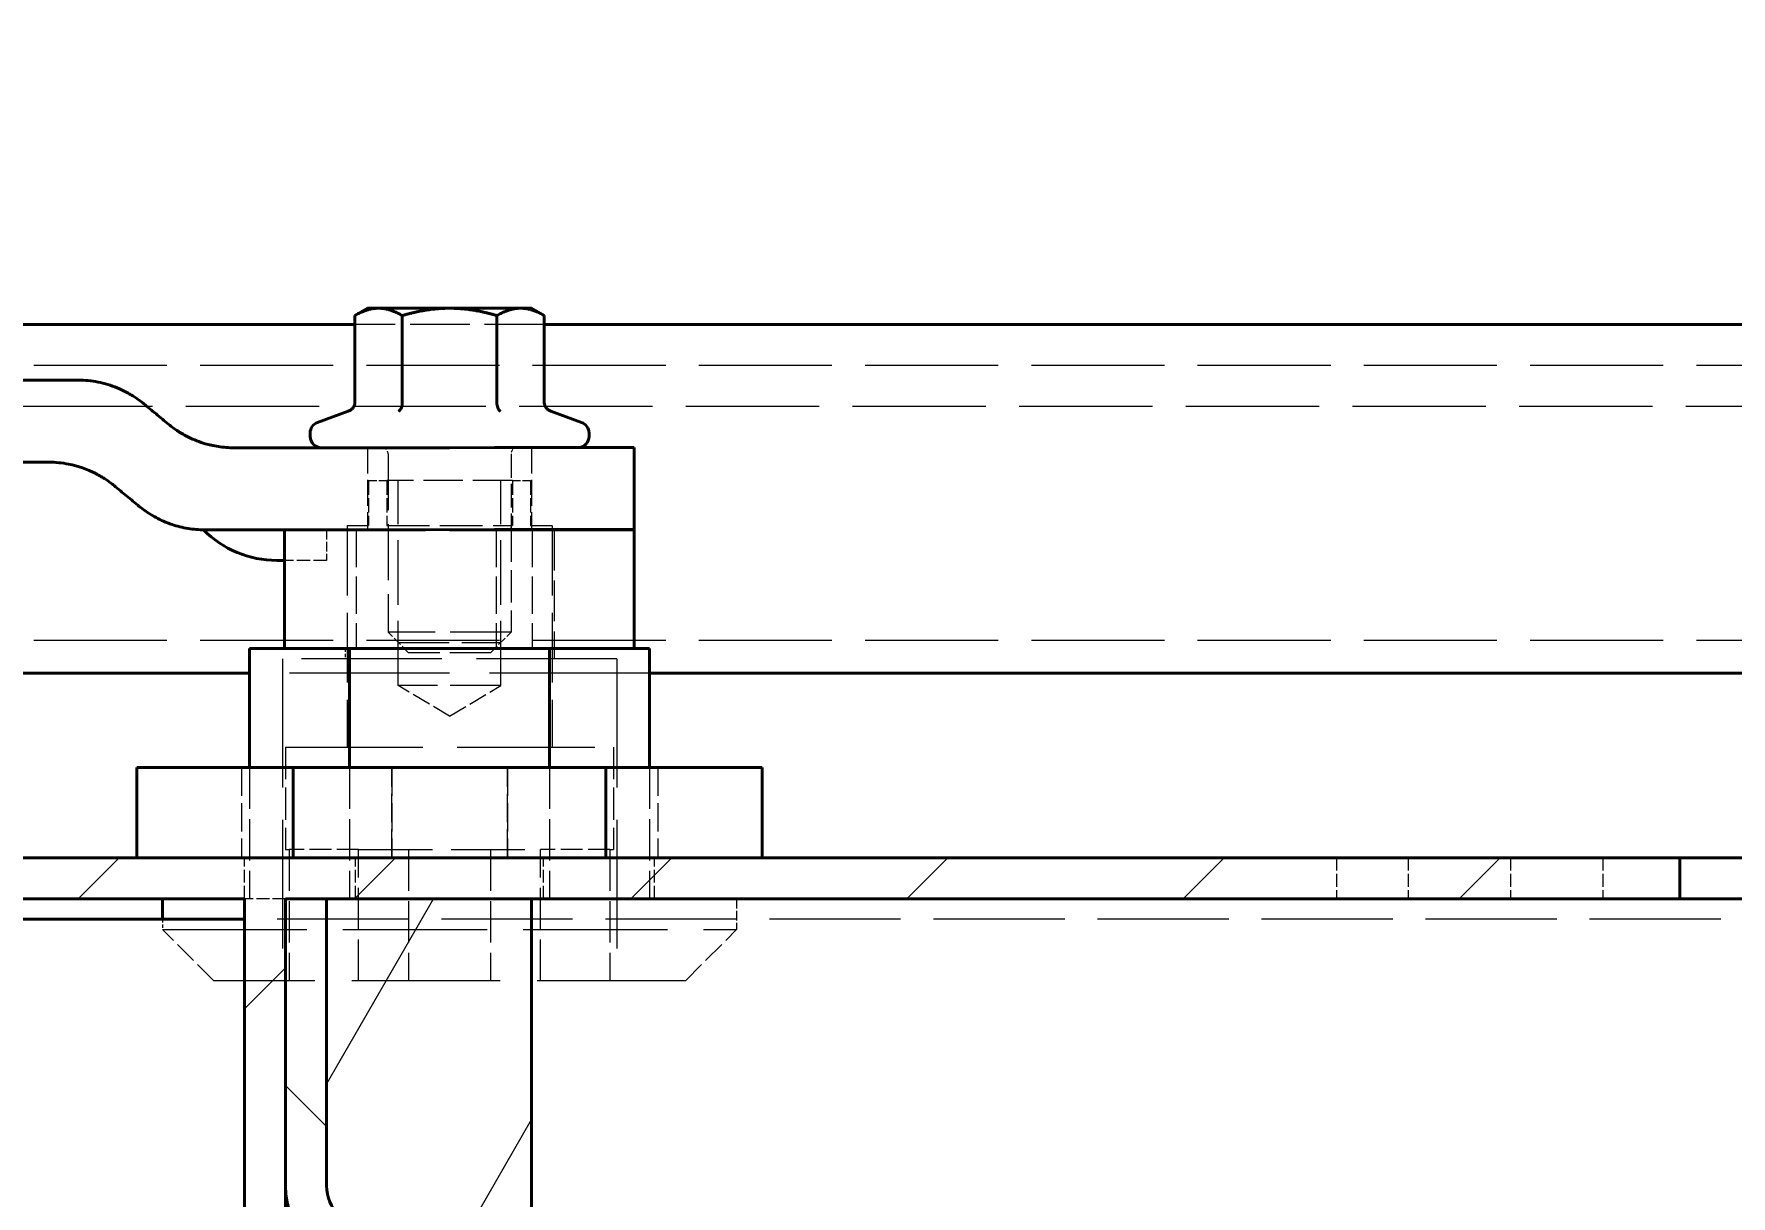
# Model space of a CAD drawing. Header units: millimetres. Extents: x 0 to 2523, y 0 to 1782.
# Drawn here: x 2024.6 to 2107.4, y 611.4 to 668.1 of the extents above; entities that cross this region are included whole.
import ezdxf

# ---------------------------------------------------------------- set-up
doc = ezdxf.new("R2010")
doc.units = ezdxf.units.MM
doc.header["$LTSCALE"] = 3
doc.linetypes.add('DASHED', pattern=[0.2067, 0.1654, -0.0413])
for name, color, linetype, lineweight in [('가려진 것(ISO)', 2, 'DASHED', 18), ('가려진 좁은 것(ISO)', 2, 'DASHED', 18), ('가시적인 것(ISO)', 3, 'Continuous', 40), ('가시적인 좁은 것(ISO)', 3, 'Continuous', 35), ('치수(ISO)', 2, 'Continuous', 25), ('해치(ISO)', 7, 'Continuous', 18)]:
    doc.layers.add(name, color=color, linetype=linetype, lineweight=lineweight)
doc.styles.add('치수 텍스트_PSTEK_POSCO', font='isocp.shx')
doc.dimstyles.new('치수_PSTEK_POSCO', dxfattribs={"dimscale": 3, "dimtxt": 2.5, "dimasz": 1.5, "dimexe": 1, "dimexo": 1.5, "dimgap": 1, "dimtad": 1, "dimrnd": 1e-08, "dimdsep": 46, "dimtxsty": '치수 텍스트_PSTEK_POSCO', "dimcen": 0.09, "dimdle": 10, "dimclrd": 7, "dimclre": 7, "dimclrt": 2, "dimadec": 1, "dimazin": 2, "dimtfac": 1, "dimtmove": 0, "dimatfit": 3, "dimfxl": 0, "dimtolj": 1, "dimlwd": -1, "dimlwe": -1, "dimarcsym": 0})

# ---------------------------------------------------------------- blocks, each defined once
blk = doc.blocks.new('*D98')
at = {"layer": 'Defpoints', "color": 0, "transparency": 16777216}
for p in [(2014.906, 638.478), (2312.906, 636.878), (2014.906, 516.125)]:
    blk.add_point(p, dxfattribs=at)
at = {"layer": '치수(ISO)', "color": 7, "transparency": 16777216}
for p, q in [((2014.906, 633.978), (2014.906, 513.125)), ((2312.906, 632.378), (2312.906, 513.125)), ((2308.406, 516.125), (2019.406, 516.125))]:
    blk.add_line(p, q, dxfattribs=at)
for points in [[(2019.406, 516.875), (2019.406, 515.375), (2014.906, 516.125)], [(2308.406, 516.875), (2308.406, 515.375), (2312.906, 516.125)]]:
    blk.add_solid(points, dxfattribs=at)
at = {"layer": '치수(ISO)', "color": 2, "transparency": 16777216, "insert": (2137.048, 522.876), "char_height": 7.5, "attachment_point": 4, "style": '치수 텍스트_PSTEK_POSCO'}
blk.add_mtext('\\A1;298', dxfattribs=at)
blk = doc.blocks.new('*D102')
at = {"layer": 'Defpoints', "color": 0, "transparency": 16777216}
for p in [(1984.906, 625.878), (2344.906, 625.878), (2344.906, 494.234)]:
    blk.add_point(p, dxfattribs=at)
at = {"layer": '치수(ISO)', "color": 7, "transparency": 16777216}
for p, q in [((1984.906, 621.378), (1984.906, 491.234)), ((2344.906, 621.378), (2344.906, 491.234)), ((1989.406, 494.234), (2340.406, 494.234))]:
    blk.add_line(p, q, dxfattribs=at)
for points in [[(1989.406, 494.984), (1989.406, 493.484), (1984.906, 494.234)], [(2340.406, 494.984), (2340.406, 493.484), (2344.906, 494.234)]]:
    blk.add_solid(points, dxfattribs=at)
at = {"layer": '치수(ISO)', "color": 2, "transparency": 16777216, "insert": (2178.153, 500.984), "char_height": 7.5, "attachment_point": 4, "style": '치수 텍스트_PSTEK_POSCO'}
blk.add_mtext('\\A1;360', dxfattribs=at)

msp = doc.modelspace()

# ---------------------------------------------------------------- hatches: boundary and pattern name
at = {"layer": '해치(ISO)'}
h = msp.add_hatch(dxfattribs=at)
h.set_pattern_fill('ANSI31', color=256, scale=76.2, style=0)
h.set_pattern_definition([(45, (0, 0), (-6.735192, 6.735192), [])])
h.paths.add_polyline_path([(2016.906, 653.8779), (1986.906, 653.8779), (1986.906, 842.8779), (2342.906, 842.8779), (2342.906, 653.8779), (2312.906, 653.8779), (2312.906, 636.8779), (2326.906, 636.8779), (2326.906, 638.4779), (2314.906, 638.4779), (2314.906, 651.8779), (2344.906, 651.8779), (2344.906, 844.8779), (1984.906, 844.8779), (1984.906, 651.8779), (2014.906, 651.8779), (2014.906, 638.4779), (2002.906, 638.4779), (2002.906, 636.8779), (2016.906, 636.8779)])
h.paths.add_polyline_path([(2007.906, 596.8779), (2054.5186, 596.8779), (2055.336, 596.8779), (2057.656, 596.8779), (2057.656, 597.6839), (2057.656, 598.8779), (2056.406, 598.8779), (2054.406, 598.8779), (2009.906, 598.8779), (2009.906, 622.8779), (2022.906, 622.8779), (2022.906, 624.8779), (2007.906, 624.8779)])
h.paths.add_polyline_path([(2081.656, 596.8779), (2083.976, 596.8779), (2084.7935, 596.8779), (2103.656, 596.8779), (2103.656, 598.8779), (2084.906, 598.8779), (2082.906, 598.8779), (2081.656, 598.8779), (2081.656, 597.6839)])
h.paths.add_polyline_path([(2315.906, 624.8779), (2315.906, 598.8779), (2270.156, 598.8779), (2270.156, 596.8779), (2317.906, 596.8779), (2317.906, 624.8779)])
h.paths.add_polyline_path([(2288.906, 625.8779), (2288.906, 605.8779), (2300.906, 605.8779), (2300.906, 607.8779), (2290.906, 607.8779), (2290.906, 625.8779), (2344.906, 625.8779), (2344.906, 649.8779), (2331.906, 649.8779), (2331.906, 647.8779), (2342.906, 647.8779), (2342.906, 627.8779), (2268.906, 627.8779), (2268.906, 625.8779)])
h.paths.add_polyline_path([(1997.906, 647.8779), (1997.906, 649.8779), (1984.906, 649.8779), (1984.906, 625.8779), (2034.906, 625.8779), (2034.906, 607.8779), (2024.906, 607.8779), (2024.906, 605.8779), (2036.906, 605.8779), (2036.906, 611.8779), (2036.906, 625.8779), (2038.906, 625.8779), (2048.906, 625.8779), (2104.906, 625.8779), (2104.906, 627.8779), (1986.906, 627.8779), (1986.906, 647.8779)])
h = msp.add_hatch(dxfattribs=at)
h.set_pattern_fill('ANSI31', color=256, scale=76.2, angle=90.00021, style=0)
h.set_pattern_definition([(135.0002, (0, 0), (-6.735167, -6.735217), [])])
edge = h.paths.add_edge_path()
edge.add_ellipse((2040.906, 611.8779), major_axis=(-4, 0), ratio=1, start_angle=0, end_angle=90)
edge.add_line((2040.906, 607.8779), (2048.906, 607.8779))
edge.add_line((2048.906, 607.8779), (2048.906, 609.8779))
edge.add_line((2048.906, 609.8779), (2040.906, 609.8779))
edge.add_ellipse((2040.906, 611.8779), major_axis=(0, -2), ratio=1, start_angle=270, end_angle=360, ccw=False)
edge.add_line((2038.906, 611.8779), (2038.906, 625.8779))
edge.add_line((2038.906, 625.8779), (2036.906, 625.8779))
edge.add_line((2036.906, 625.8779), (2036.906, 611.8779))
h = msp.add_hatch(dxfattribs=at)
h.set_pattern_fill('ANSI31', color=256, scale=76.2, angle=14.999978, style=0)
h.set_pattern_definition([(60, (0, 0), (-8.24889, 4.762503), [])])
edge = h.paths.add_edge_path()
edge.add_line((2048.906, 625.8779), (2038.906, 625.8779))
edge.add_line((2038.906, 625.8779), (2038.906, 611.8779))
edge.add_ellipse((2040.906, 611.8779), major_axis=(-2, 0), ratio=1, start_angle=0, end_angle=90)
edge.add_line((2040.906, 609.8779), (2048.906, 609.8779))
edge.add_line((2048.906, 609.8779), (2048.906, 625.8779))

# ---------------------------------------------------------------- linework, layer by layer
at = {"layer": '가려진 것(ISO)', "ltscale": 5.864844}
msp.add_line((2049.5248, 653.8779), (2040.2872, 653.8779), dxfattribs=at)
at = {"layer": '가려진 것(ISO)', "ltscale": 13.075485}
for p, q in [((2314.906, 651.8779), (2014.906, 651.8779)), ((2314.906, 638.4779), (2014.906, 638.4779))]:
    msp.add_line(p, q, dxfattribs=at)
at = {"layer": '가려진 것(ISO)', "ltscale": 13.107894}
msp.add_line((2314.906, 649.8779), (1997.906, 649.8779), dxfattribs=at)
at = {"layer": '가려진 것(ISO)', "ltscale": 2.539495}
for p, q in [((2040.906, 647.8762), (2040.9077, 643.8762)), ((2048.906, 647.8797), (2048.9077, 643.8797))]:
    msp.add_line(p, q, dxfattribs=at)
at = {"layer": '가려진 것(ISO)', "ltscale": 5.52352}
msp.add_line((2041.906, 647.5779), (2041.906, 638.8779), dxfattribs=at)
at = {"layer": '가려진 것(ISO)', "ltscale": 6.233007}
msp.add_line((2044.906, 647.8779), (2051.156, 647.8779), dxfattribs=at)
at = {"layer": '가려진 것(ISO)', "ltscale": 2.348216}
msp.add_line((2047.906, 647.5779), (2047.906, 643.8792), dxfattribs=at)
at = {"layer": '가려진 것(ISO)', "ltscale": 0.796132}
for p, q in [((2040.956, 646.2779), (2041.8405, 646.2779)), ((2047.9716, 646.2779), (2048.856, 646.2779))]:
    msp.add_line(p, q, dxfattribs=at)
at = {"layer": '가려진 것(ISO)', "ltscale": 1.396677}
for p, q in [((2040.956, 646.2779), (2040.956, 644.0779)), ((2041.8405, 646.2779), (2041.8405, 644.0779)), ((2047.9716, 646.2779), (2047.9716, 644.0779)), ((2048.856, 646.2779), (2048.856, 644.0779))]:
    msp.add_line(p, q, dxfattribs=at)
at = {"layer": '가려진 것(ISO)', "ltscale": 3.892509}
msp.add_line((2047.9716, 646.2779), (2041.8405, 646.2779), dxfattribs=at)
at = {"layer": '가려진 것(ISO)', "ltscale": 6.348889}
for p, q in [((2042.406, 636.2779), (2042.406, 646.2779)), ((2047.406, 636.2779), (2047.406, 646.2779))]:
    msp.add_line(p, q, dxfattribs=at)
at = {"layer": '가려진 것(ISO)', "ltscale": 2.095026}
for p, q in [((2039.906, 644.0779), (2040.956, 644.0779)), ((2048.856, 644.0779), (2049.906, 644.0779))]:
    msp.add_line(p, q, dxfattribs=at)
at = {"layer": '가려진 것(ISO)', "ltscale": 6.856808}
for p, q in [((2039.906, 644.0779), (2039.906, 633.2779)), ((2049.906, 644.0779), (2049.906, 633.2779))]:
    msp.add_line(p, q, dxfattribs=at)
at = {"layer": '가려진 것(ISO)', "ltscale": 4.190152}
msp.add_line((2041.8405, 644.0779), (2047.9716, 644.0779), dxfattribs=at)
at = {"layer": '가려진 것(ISO)', "ltscale": 3.615856}
msp.add_line((2040.7941, 643.8779), (2036.8556, 643.8779), dxfattribs=at)
at = {"layer": '가려진 것(ISO)', "ltscale": 0.002075}
msp.add_line((2036.8556, 643.8779), (2036.8556, 643.8745), dxfattribs=at)
at = {"layer": '가려진 것(ISO)', "ltscale": 0.950628}
msp.add_line((2038.9077, 643.8754), (2038.9084, 642.3779), dxfattribs=at)
at = {"layer": '가려진 것(ISO)', "ltscale": 3.682313}
for p, q in [((2040.3441, 643.8779), (2040.3441, 638.0779)), ((2047.1861, 643.8779), (2047.1861, 638.0779)), ((2048.9297, 643.8779), (2048.9297, 638.0779))]:
    msp.add_line(p, q, dxfattribs=at)
at = {"layer": '가려진 것(ISO)', "ltscale": 1.94528}
msp.add_line((2043.7147, 643.8774), (2040.7941, 643.8762), dxfattribs=at)
at = {"layer": '가려진 것(ISO)', "ltscale": 0.014773}
msp.add_line((2043.7147, 643.8774), (2043.7363, 643.8775), dxfattribs=at)
at = {"layer": '가려진 것(ISO)', "ltscale": 0.745215}
msp.add_line((2044.9069, 643.8779), (2043.7363, 643.8779), dxfattribs=at)
at = {"layer": '가려진 것(ISO)', "ltscale": 3.174394}
for p, q in [((2047.906, 643.8779), (2047.906, 638.8779)), ((2036.906, 633.2779), (2036.906, 628.2779)), ((2052.906, 633.2779), (2052.906, 628.2779))]:
    msp.add_line(p, q, dxfattribs=at)
at = {"layer": '가려진 것(ISO)', "ltscale": 3.999763}
msp.add_line((2050.006, 643.8779), (2050.006, 637.5779), dxfattribs=at)
at = {"layer": '가려진 것(ISO)', "ltscale": 1.303219}
msp.add_line((2038.9084, 642.3779), (2036.8556, 642.3779), dxfattribs=at)
at = {"layer": '가려진 것(ISO)', "ltscale": 5.983681}
msp.add_line((2047.906, 638.8779), (2041.906, 638.8779), dxfattribs=at)
at = {"layer": '가려진 것(ISO)', "ltscale": 0.897783}
for p, q in [((2042.906, 637.8779), (2041.906, 638.8779)), ((2046.906, 637.8779), (2047.906, 638.8779))]:
    msp.add_line(p, q, dxfattribs=at)
at = {"layer": '가려진 것(ISO)', "ltscale": 13.763361}
msp.add_line((2053.056, 637.5779), (2036.756, 637.5779), dxfattribs=at)
at = {"layer": '가려진 것(ISO)', "ltscale": 12.659248}
for p, q in [((2036.756, 637.5779), (2036.756, 621.8779)), ((2053.056, 637.5779), (2053.056, 621.8779))]:
    msp.add_line(p, q, dxfattribs=at)
at = {"layer": '가려진 것(ISO)', "ltscale": 0.317349}
for p, q in [((2039.806, 638.0779), (2039.806, 637.5779)), ((2030.906, 624.8779), (2030.906, 624.3779))]:
    msp.add_line(p, q, dxfattribs=at)
at = {"layer": '가려진 것(ISO)', "ltscale": 3.989087}
msp.add_line((2046.906, 637.8779), (2042.906, 637.8779), dxfattribs=at)
at = {"layer": '가려진 것(ISO)', "ltscale": 15.72327}
msp.add_line((2054.656, 636.8779), (2035.156, 636.8779), dxfattribs=at)
at = {"layer": '가려진 것(ISO)', "ltscale": 4.986384}
msp.add_line((2047.406, 636.2779), (2042.406, 636.2779), dxfattribs=at)
at = {"layer": '가려진 것(ISO)', "ltscale": 1.851636}
for q in [(2042.406, 636.2779), (2047.406, 636.2779)]:
    msp.add_line((2044.906, 634.7758), q, dxfattribs=at)
at = {"layer": '가려진 것(ISO)', "ltscale": 13.510047}
msp.add_line((2036.906, 633.2779), (2052.906, 633.2779), dxfattribs=at)
at = {"layer": '가려진 것(ISO)', "ltscale": 2.793455}
for p, q in [((2034.756, 632.2779), (2034.756, 627.8779)), ((2055.056, 632.2779), (2055.056, 627.8779))]:
    msp.add_line(p, q, dxfattribs=at)
at = {"layer": '가려진 것(ISO)', "ltscale": 4.063253}
for p, q in [((2035.156, 632.2779), (2035.156, 625.8779)), ((2040.0329, 632.2779), (2040.0329, 625.8779)), ((2049.7792, 632.2779), (2049.7792, 625.8779)), ((2054.656, 632.2779), (2054.656, 625.8779)), ((2037.0887, 628.2779), (2037.0887, 621.8779)), ((2040.4707, 621.8779), (2040.4707, 628.2779)), ((2042.906, 628.2779), (2042.906, 621.8779)), ((2046.906, 628.2779), (2046.906, 621.8779)), ((2049.3414, 621.8779), (2049.3414, 628.2779)), ((2052.7233, 628.2779), (2052.7233, 621.8779))]:
    msp.add_line(p, q, dxfattribs=at)
at = {"layer": '가려진 것(ISO)', "ltscale": 1.087521}
for p, q in [((2036.906, 628.2779), (2037.0887, 628.2779)), ((2052.7233, 628.2779), (2052.906, 628.2779))]:
    msp.add_line(p, q, dxfattribs=at)
at = {"layer": '가려진 것(ISO)', "ltscale": 2.147077}
for p, q in [((2040.4707, 628.2779), (2037.0887, 628.2779)), ((2052.7233, 628.2779), (2049.3414, 628.2779))]:
    msp.add_line(p, q, dxfattribs=at)
at = {"layer": '가려진 것(ISO)', "ltscale": 7.266602}
msp.add_line((2040.4707, 628.2779), (2049.3414, 628.2779), dxfattribs=at)
at = {"layer": '가려진 것(ISO)', "ltscale": 1.269698}
for p, q in [((2034.906, 625.8779), (2034.906, 627.8779)), ((2040.3235, 625.8779), (2040.3235, 627.8779)), ((2049.4886, 625.8779), (2049.4886, 627.8779)), ((2054.906, 625.8779), (2054.906, 627.8779)), ((2088.156, 627.8779), (2088.156, 625.8779)), ((2091.656, 627.8779), (2091.656, 625.8779)), ((2096.656, 627.8779), (2096.656, 625.8779)), ((2101.156, 627.8779), (2101.156, 625.8779)), ((2036.906, 625.8779), (2034.906, 625.8779))]:
    msp.add_line(p, q, dxfattribs=at)
at = {"layer": '가려진 것(ISO)', "ltscale": 0.952248}
msp.add_line((2058.906, 625.8779), (2058.906, 624.3779), dxfattribs=at)
at = {"layer": '가려진 것(ISO)', "ltscale": 14.18555}
msp.add_line((2030.906, 624.3779), (2058.906, 624.3779), dxfattribs=at)
at = {"layer": '가려진 것(ISO)', "ltscale": 2.244606}
for p, q in [((2033.406, 621.8779), (2030.906, 624.3779)), ((2056.406, 621.8779), (2058.906, 624.3779))]:
    msp.add_line(p, q, dxfattribs=at)
at = {"layer": '가려진 것(ISO)', "ltscale": 12.901145}
msp.add_line((2290.906, 624.8779), (2034.906, 624.8779), dxfattribs=at)
at = {"layer": '가려진 것(ISO)', "ltscale": 14.56552}
msp.add_line((2056.406, 621.8779), (2033.406, 621.8779), dxfattribs=at)
at = {"layer": '가려진 것(ISO)', "ltscale": 0.280735}
msp.add_arc((2041.606, 647.5779), 0.3, 0, 84.47877, dxfattribs=at)
at = {"layer": '가려진 것(ISO)', "ltscale": 0.299089}
msp.add_arc((2048.206, 647.5779), 0.3, 90, 180, dxfattribs=at)
at = {"layer": '가려진 것(ISO)', "ltscale": 0.034401}
msp.add_arc((2051.156, 648.4279), 0.55, 270, 275.660975, dxfattribs=at)
at = {"layer": '가려진 좁은 것(ISO)', "ltscale": 0.12769}
msp.add_line((2041.906, 644.0779), (2041.906, 643.8767), dxfattribs=at)
at = {"layer": '가려진 좁은 것(ISO)', "ltscale": 0.12607}
msp.add_line((2047.906, 643.8792), (2047.906, 644.0779), dxfattribs=at)
at = {"layer": '가려진 좁은 것(ISO)', "ltscale": 0.000754912}
msp.add_line((2041.7422, 643.8766), (2041.7422, 643.8779), dxfattribs=at)
at = {"layer": '가려진 좁은 것(ISO)', "ltscale": 4.986384}
msp.add_line((2042.406, 638.3779), (2047.406, 638.3779), dxfattribs=at)
at = {"layer": '가려진 좁은 것(ISO)', "ltscale": 2.793455}
for p, q in [((2042.0847, 627.8779), (2042.0847, 632.2779)), ((2042.0847, 632.2779), (2042.0847, 627.8779)), ((2047.7274, 632.2779), (2047.7274, 627.8779)), ((2047.7274, 627.8779), (2047.7274, 632.2779))]:
    msp.add_line(p, q, dxfattribs=at)
at = {"layer": '가시적인 것(ISO)'}
for p, q in [((2040.906, 654.6779), (2040.2872, 654.3207)), ((2040.2872, 650.0704), (2040.2872, 654.3207)), ((2041.4419, 654.6779), (2040.906, 654.6779)), ((2044.906, 654.6779), (2041.4419, 654.6779)), ((2042.5966, 650.0703), (2042.5966, 654.3207)), ((2048.3701, 654.6779), (2044.906, 654.6779)), ((2047.2154, 650.0703), (2047.2154, 654.3207)), ((2048.906, 654.6779), (2048.3701, 654.6779)), ((2048.906, 654.6779), (2049.5248, 654.3207)), ((2049.5248, 650.0704), (2049.5248, 654.3207)), ((2040.2872, 653.8779), (2016.906, 653.8779)), ((2312.906, 653.8779), (2049.5248, 653.8779)), ((2026.7954, 651.1702), (2016.906, 651.166)), ((2039.9622, 649.6535), (2038.4679, 649.1097)), ((2049.8499, 649.6535), (2051.3441, 649.1097)), ((2038.106, 648.5928), (2038.106, 648.4279)), ((2051.706, 648.5928), (2051.706, 648.4279)), ((2038.656, 647.8779), (2044.906, 647.8779)), ((2043.713, 647.8774), (2038.9067, 647.8754)), ((2047.0904, 647.8789), (2043.713, 647.8774)), ((2053.906, 647.8818), (2047.0904, 647.8789)), ((2053.906, 647.8818), (2053.9077, 643.8818)), ((2025.36, 647.1696), (2016.906, 647.166)), ((2032.954, 643.8729), (2032.9077, 643.8728)), ((2036.8556, 643.8745), (2036.8556, 638.0779)), ((2040.7941, 643.8762), (2038.9084, 643.8754)), ((2043.7363, 643.8779), (2040.7941, 643.8779)), ((2043.7363, 643.8775), (2047.0921, 643.8789)), ((2053.906, 643.8779), (2044.9069, 643.8779)), ((2047.0921, 643.8789), (2053.9077, 643.8818)), ((2047.906, 643.8792), (2047.906, 643.8779)), ((2053.906, 643.8779), (2053.906, 638.0779)), ((2036.8556, 642.3779), (2036.4734, 642.3779)), ((2035.156, 638.0779), (2035.156, 632.2779)), ((2035.156, 638.0779), (2040.0329, 638.0779)), ((2040.0329, 638.0779), (2040.0329, 632.2779)), ((2049.7792, 638.0779), (2040.0329, 638.0779)), ((2049.7792, 638.0779), (2049.7792, 632.2779)), ((2049.7792, 638.0779), (2054.656, 638.0779)), ((2054.656, 638.0779), (2054.656, 632.2779)), ((2035.156, 636.8779), (2016.906, 636.8779)), ((2277.406, 636.8779), (2054.656, 636.8779)), ((2037.281, 632.2779), (2029.656, 632.2779)), ((2029.656, 632.2779), (2029.656, 627.8779)), ((2052.531, 632.2779), (2037.281, 632.2779)), ((2037.281, 632.2779), (2037.281, 627.8779)), ((2060.156, 632.2779), (2052.531, 632.2779)), ((2052.531, 632.2779), (2052.531, 627.8779)), ((2060.156, 632.2779), (2060.156, 627.8779)), ((2104.906, 627.8779), (1986.906, 627.8779)), ((2104.906, 625.8779), (2104.906, 627.8779)), ((2104.906, 627.8779), (2268.906, 627.8779)), ((1984.906, 625.8779), (2034.906, 625.8779)), ((2030.906, 625.8779), (2030.906, 624.8779)), ((2034.906, 625.8779), (2034.906, 607.8779)), ((2036.906, 605.8779), (2036.906, 625.8779)), ((2036.906, 625.8779), (2104.906, 625.8779)), ((2038.906, 625.8779), (2036.906, 625.8779)), ((2036.906, 625.8779), (2036.906, 611.8779)), ((2038.906, 611.8779), (2038.906, 625.8779)), ((2048.906, 625.8779), (2038.906, 625.8779)), ((2038.906, 625.8779), (2038.906, 611.8779)), ((2048.906, 609.8779), (2048.906, 625.8779)), ((2268.906, 625.8779), (2104.906, 625.8779)), ((2034.906, 624.8779), (2022.906, 624.8779))]:
    msp.add_line(p, q, dxfattribs=at)
for centre, radius, start, end in [((2026.7975, 646.1702), 5, 78.872661, 90.024378), ((2038.656, 648.5928), 0.55, 110, 180), ((2051.156, 648.5928), 0.55, 0, 70), ((2038.656, 648.4279), 0.55, 180, 270), ((2051.156, 648.4279), 0.55, 275.660975, 0), ((2041.606, 647.5779), 0.3, 84.47877, 90), ((2025.3622, 642.1696), 5, 78.871251, 90.024378), ((2036.4734, 647.3779), 5, 224.508984, 270), ((2040.906, 611.8779), 4, 180, 270), ((2040.906, 611.8779), 2, 180, 270), ((2040.906, 611.8779), 2, 180, 270)]:
    msp.add_arc(centre, radius, start, end, dxfattribs=at)
for points, weights in [([(2040.2872, 654.3207), (2040.906, 654.6779), (2041.4419, 654.6779)], [2.05513277492, 2.2140978483, 2.21409784829]), ([(2041.4419, 654.6779), (2041.9778, 654.6779), (2042.5966, 654.3207)], [2.21409784829, 2.21409784827, 2.05513277493]), ([(2042.5966, 654.3207), (2043.8342, 654.6779), (2044.906, 654.6779)], [2.0551350202, 2.21410026725, 2.21410026725]), ([(2044.906, 654.6779), (2045.9778, 654.6779), (2047.2154, 654.3207)], [2.21410026725, 2.21410026725, 2.05513502021]), ([(2047.2154, 654.3207), (2047.8342, 654.6779), (2048.3701, 654.6779)], [2.05513439893, 2.2140996138, 2.2140995979]), ([(2048.3701, 654.6779), (2048.906, 654.6779), (2049.5248, 654.3207)], [2.2140995979, 2.21409958201, 2.05513439892])]:
    msp.add_rational_spline(points, weights, degree=2, dxfattribs=at)
for points, knots in [([(2029.1037, 650.6066), (2028.9729, 650.6742), (2028.8378, 650.7375), (2028.3989, 650.9179), (2028.0806, 651.0121), (2027.7624, 651.0762)], [-2.39231706, -2.39231706, -2.39231706, -2.39231706, -2.3486929, -2.3486929, -2.25464695, -2.25464695, -2.25464695, -2.25464695]), ([(2029.9778, 650.0285), (2029.9519, 650.0498), (2029.9257, 650.0709), (2029.8993, 650.0918), (2029.7919, 650.1768), (2029.6796, 650.2584), (2029.5626, 650.3361), (2029.4168, 650.4328), (2029.2637, 650.5234), (2029.1037, 650.6066)], [0, 0, 0, 0, 0.0988299, 0.0988299, 0.0988299, 0.5, 0.5, 0.5, 1, 1, 1, 1]), ([(2031.207, 649.0153), (2031.0012, 649.1848), (2030.7959, 649.3541), (2030.3862, 649.6918), (2030.1817, 649.8604), (2029.9778, 650.0285)], [-0.16348865, -0.16348865, -0.16348865, -0.16348865, -0.08174478, -0.08174478, -0.000001, -0.000001, -0.000001, -0.000001]), ([(2040.2872, 650.0704), (2040.2873, 650.0298), (2040.2804, 649.9897), (2040.2535, 649.9089), (2040.2323, 649.8691), (2040.1757, 649.7918), (2040.1387, 649.7556), (2040.0569, 649.6959), (2040.0122, 649.6721), (2039.9642, 649.6543), (2039.9632, 649.6539), (2039.9622, 649.6535)], [-0.056055776, -0.056055776, -0.056055776, -0.056055776, -0.043849048, -0.043849048, -0.030415241, -0.030415241, -0.015046721, -0.015046721, 0, 0, 0.000314742, 0.000314742, 0.000314742, 0.000314742]), ([(2042.5966, 650.0703), (2042.5966, 650.0297), (2042.5932, 649.9895), (2042.5797, 649.9087), (2042.5692, 649.869), (2042.5409, 649.7918), (2042.5224, 649.7556), (2042.4814, 649.6958), (2042.4591, 649.672), (2042.4351, 649.6543), (2042.4346, 649.6539), (2042.4341, 649.6535)], [0.000007253, 0.000007253, 0.000007253, 0.000007253, 0.012182988, 0.012182988, 0.025541036, 0.025541036, 0.040859243, 0.040859243, 0.055840117, 0.055840117, 0.056151409, 0.056151409, 0.056151409, 0.056151409]), ([(2047.2154, 650.0703), (2047.2154, 650.0297), (2047.2189, 649.9895), (2047.2324, 649.9087), (2047.2429, 649.8691), (2047.2712, 649.7918), (2047.2897, 649.7556), (2047.3306, 649.6958), (2047.353, 649.672), (2047.377, 649.6543), (2047.3775, 649.6539), (2047.3779, 649.6535)], [-0.056046369, -0.056046369, -0.056046369, -0.056046369, -0.043826559, -0.043826559, -0.030415995, -0.030415995, -0.015038694, -0.015038694, 0, 0, 0.000312487, 0.000312487, 0.000312487, 0.000312487]), ([(2049.5248, 650.0704), (2049.5248, 650.0298), (2049.5317, 649.9897), (2049.5586, 649.9088), (2049.5797, 649.8691), (2049.6364, 649.7918), (2049.6733, 649.7556), (2049.7552, 649.6959), (2049.7999, 649.6721), (2049.8479, 649.6543), (2049.8489, 649.6539), (2049.8499, 649.6535)], [-0.056055727, -0.056055727, -0.056055727, -0.056055727, -0.043846592, -0.043846592, -0.030415241, -0.030415241, -0.015046721, -0.015046721, 0, 0, 0.000314742, 0.000314742, 0.000314742, 0.000314742]), ([(2032.1731, 648.3904), (2031.9956, 648.4781), (2031.8259, 648.575), (2031.6648, 648.6797), (2031.5036, 648.7843), (2031.3509, 648.8966), (2031.207, 649.0153)], [0, 0, 0, 0, 0.5, 0.5, 0.5, 1, 1, 1, 1]), ([(2032.9906, 648.0725), (2032.8533, 648.1124), (2032.7161, 648.1587), (2032.5796, 648.2117), (2032.4431, 648.2646), (2032.3074, 648.3241), (2032.1731, 648.3904)], [0, 0, 0, 0, 0.5, 0.5, 0.5, 1, 1, 1, 1]), ([(2034.3894, 647.8735), (2034.1329, 647.8734), (2033.8771, 647.8933), (2033.3906, 647.9678), (2033.1762, 648.0185), (2032.9906, 648.0725)], [0.000001, 0.000001, 0.000001, 0.000001, 0.07765173, 0.07765173, 0.15274647, 0.15274647, 0.15274647, 0.15274647]), ([(2038.9067, 647.8754), (2038.2586, 647.8751), (2037.5634, 647.8748), (2036.9779, 647.8746), (2036.3925, 647.8743), (2035.9169, 647.8741), (2035.3659, 647.8739), (2035.0516, 647.8738), (2034.7127, 647.8736), (2034.3894, 647.8735)], [0, 0, 0, 0, 0.3890197, 0.3890197, 0.3890197, 0.7780394, 0.7780394, 0.7780394, 1, 1, 1, 1]), ([(2026.3272, 647.0756), (2026.7898, 646.9834), (2027.2359, 646.8253), (2027.6366, 646.6224), (2027.6526, 646.6142), (2027.6685, 646.6059)], [-2.32675333, -2.32675333, -2.32675333, -2.32675333, -2.19233301, -2.19233301, -2.18674205, -2.18674205, -2.18674205, -2.18674205]), ([(2027.6685, 646.6059), (2027.8286, 646.5227), (2027.9817, 646.4321), (2028.1275, 646.3353), (2028.2448, 646.2574), (2028.3574, 646.1756), (2028.4651, 646.0904), (2028.4911, 646.0697), (2028.5169, 646.0489), (2028.5424, 646.0279)], [0, 0, 0, 0, 0.5, 0.5, 0.5, 0.9025059, 0.9025059, 0.9025059, 1, 1, 1, 1]), ([(2029.7716, 645.0146), (2029.5659, 645.1842), (2029.3606, 645.3535), (2028.9508, 645.6912), (2028.7464, 645.8598), (2028.5424, 646.0279)], [-0.16348834, -0.16348834, -0.16348834, -0.16348834, -0.08174464, -0.08174464, -0.000001, -0.000001, -0.000001, -0.000001]), ([(2029.7716, 645.0146), (2029.9739, 644.8479), (2030.1891, 644.6972), (2030.6477, 644.4273), (2030.8911, 644.3093), (2031.1432, 644.2115)], [-0.16282276, -0.16282276, -0.16282276, -0.16282276, -0.08246392, -0.08246392, -0.000001, -0.000001, -0.000001, -0.000001]), ([(2031.1432, 644.2115), (2031.1808, 644.1969), (2031.2185, 644.1828), (2031.2942, 644.1555), (2031.332, 644.1424), (2031.3699, 644.1297)], [0.000001, 0.000001, 0.000001, 0.000001, 0.012313333, 0.012313333, 0.024625639, 0.024625639, 0.024625639, 0.024625639]), ([(2031.3699, 644.1297), (2031.6227, 644.0454), (2031.8835, 643.9809), (2032.4144, 643.8946), (2032.6837, 643.8727), (2032.954, 643.8729)], [-0.16423316, -0.16423316, -0.16423316, -0.16423316, -0.08209167, -0.08209167, -0.00008865, -0.00008865, -0.00008865, -0.00008865]), ([(2038.9084, 643.8754), (2037.9159, 643.875), (2036.92, 643.8746), (2034.9304, 643.8737), (2033.9385, 643.8733), (2032.954, 643.8729)], [-0.59728772, -0.59728772, -0.59728772, -0.59728772, -0.29865558, -0.29865558, -0.00008864, -0.00008864, -0.00008864, -0.00008864])]:
    msp.add_open_spline(points, degree=3, knots=knots, dxfattribs=at)
at = {"layer": '가시적인 좁은 것(ISO)'}
for points in [[(2040.7941, 643.8762), (2040.7941, 643.8768), (2040.7941, 643.8774), (2040.7941, 643.8779)], [(2043.7363, 643.8779), (2043.7363, 643.8778), (2043.7363, 643.8776), (2043.7363, 643.8775)]]:
    msp.add_open_spline(points, degree=3, dxfattribs=at)

# ---------------------------------------------------------------- dimensions: what is measured, and where the dimension line sits
at = {"layer": '치수(ISO)', "color": 7}
for base, p1, p2, picture, middle in [((2014.906, 516.1255), (2312.906, 636.8779), (2014.906, 638.4779), '*D98', (2143.906, 516.1255)), ((2344.906, 494.2344), (1984.906, 625.8779), (2344.906, 625.8779), '*D102', (2184.906, 494.2344))]:
    dim = msp.add_linear_dim(base=base, p1=p1, p2=p2, angle=180, dimstyle='치수_PSTEK_POSCO', override={"dimdec": 2, "dimtp": 0, "dimtm": 0, "dimtdec": 2, "dimtofl": 0, "dimatfit": 1}, dxfattribs=at)
    dim.commit()
    dim.dimension.update_dxf_attribs({"geometry": picture, "text_midpoint": middle, "dimtype": 160})

doc.saveas('drawing.dxf')
